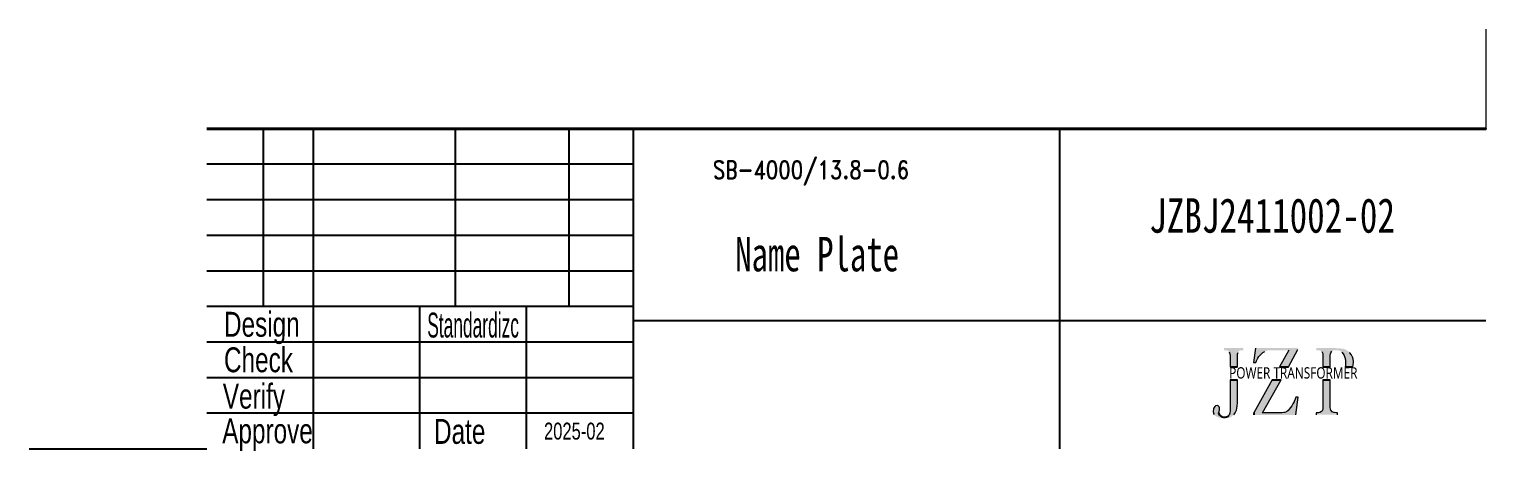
# Model space of a CAD drawing. Extents: x 54056 to 359947, y -41534 to 373650.
# Drawn here: x 73957 to 76417, y -31090 to -30378 of the extents above; entities that cross this region are included whole.
import ezdxf

# ---------------------------------------------------------------- set-up
doc = ezdxf.new("R2010")
doc.units = 0
doc.header["$LTSCALE"] = 3
doc.header["$MEASUREMENT"] = 0
doc.layers.get('0').update_dxf_attribs({"linetype": 'CONTINUOUS', "lineweight": 30})
for name, color, linetype, lineweight in [('01', 7, 'CONTINUOUS', 18), ('粗实线', 7, 'CONTINUOUS', 35), ('粗实线层', 7, 'CONTINUOUS', 35), ('细实线层', 7, 'CONTINUOUS', 18)]:
    doc.layers.add(name, color=color, linetype=linetype, lineweight=lineweight)
for name, color, linetype in [('02C', 3, 'CONTINUOUS'), ('08', 1, 'CONTINUOUS'), ('文字', 7, 'CONTINUOUS'), ('细实线', 4, 'CONTINUOUS')]:
    doc.layers.add(name, color=color, linetype=linetype)
doc.styles.add('PC_TEXTSTYLE', font='isocp.shx', dxfattribs={"width": 0.8, "bigfont": 'hzfs.shx'})
doc.styles.add('STYLE2', font='STFANGSO.TTF', dxfattribs={"width": 0.75})
doc.styles.add('数字与字母', font='romand.shx', dxfattribs={"width": 0.8})
doc.styles.add('样式 1', font='arial.ttf')

msp = doc.modelspace()

# ---------------------------------------------------------------- hatches: boundary and pattern name
at = {"layer": '02C'}
h = msp.add_hatch(color=0, dxfattribs=at)
h.dxf.hatch_style = 1
h.paths.add_polyline_path([(75997.859, -30969.708), (75985.408, -30969.708), (75985.408, -31021.472), (75985.121, -31026.141), (75984.138, -31029.335, -0.56485326), (75966.005, -31026.27), (75967.005, -31023.037), (75967.725, -31020.411), (75967.745, -31016.791), (75967.269, -31015.357), (75965.011, -31013.195), (75963.979, -31012.906), (75960.853, -31013.841), (75959.835, -31014.708), (75957.711, -31017.955), (75957.322, -31019.123), (75956.846, -31022.778), (75957.601, -31026.45), (75958.62, -31028.503), (75960.747, -31030.877, 0.20119562), (75983.851, -31033.554), (75986.882, -31032.489), (75989.667, -31030.769), (75991.961, -31028.639), (75994.05, -31025.731), (75995.729, -31022.209), (75996.139, -31021.144), (75997.081, -31017.54), (75997.654, -31013.567), (75997.859, -31009.307)])
h.paths.add_polyline_path([(75998.842, -30923.582), (75999.21, -30922.804), (76001.627, -30920.551), (76003.839, -30920.101), (76007.689, -30919.773), (76007.689, -30916.373), (75975.086, -30916.373), (75975.086, -30919.773), (75977.871, -30920.06), (75980.615, -30920.51), (75980.656, -30920.51), (75983.662, -30922.246), (75985.039, -30925.917), (75985.326, -30928.907), (75985.408, -30933.535), (75985.408, -30947.663), (75997.859, -30947.663), (75997.859, -30931.692), (75997.859, -30931.364), (75998.105, -30926.736)])
h.paths.add_polyline_path([(76100.008, -30918.79), (76100.008, -30916.373), (76028.538, -30916.373), (76025.097, -30940.621), (76028.538, -30940.621), (76028.661, -30940.375), (76030.053, -30937.549), (76032.183, -30933.289), (76032.224, -30933.248), (76034.026, -30930.463), (76036.648, -30927.432), (76038.245, -30925.876), (76040.948, -30923.828), (76044.061, -30921.985), (76046.928, -30920.797), (76050.082, -30920.019), (76053.317, -30919.773), (76084.403, -30919.773), (76068.854, -30947.663), (76083.848, -30947.663)])
h.paths.add_polyline_path([(76071.509, -30969.708), (76056.563, -30969.708), (76025.387, -31025.627), (76025.387, -31029.027), (76096.649, -31029.027), (76100.581, -30998.841), (76096.663, -30998.841), (76095.462, -31002.363), (76093.823, -31006.172), (76093.455, -31006.95), (76091.693, -31010.432), (76089.85, -31013.586), (76087.68, -31016.657), (76085.427, -31019.279), (76083.297, -31021.368), (76080.471, -31023.497), (76077.932, -31024.644), (76076.416, -31025.013), (76073.303, -31025.463), (76069.74, -31025.627), (76040.211, -31025.627)])
h.paths.add_polyline_path([(76157.39, -30921.247), (76159.725, -30920.142), (76163.411, -30919.773), (76166.605, -30919.896), (76169.513, -30920.428), (76171.52, -30921.247), (76174.387, -30923.336), (76176.517, -30925.712), (76178.238, -30928.661), (76179.466, -30932.06), (76180.244, -30935.91), (76180.49, -30940.252), (76180.49, -30940.825), (76180.203, -30945.249), (76179.736, -30947.663), (76192.825, -30947.663), (76193.556, -30944.266), (76193.802, -30940.129), (76193.761, -30938.859), (76193.269, -30934.886), (76192.122, -30931.2), (76191.754, -30930.299), (76189.951, -30926.982), (76187.74, -30924.074), (76187.289, -30923.623), (76184.668, -30921.247), (76181.842, -30919.404), (76178.934, -30918.053), (76175.944, -30917.356), (76174.142, -30917.152), (76170.005, -30916.701), (76166.974, -30916.455), (76165.09, -30916.373), (76131.095, -30916.373), (76131.095, -30919.773), (76133.184, -30919.814), (76136.624, -30920.264), (76139, -30921.125), (76140.269, -30922.108), (76141.826, -30925.302), (76141.949, -30926.367), (76142.195, -30929.971), (76142.276, -30934.968), (76142.276, -30947.663), (76154.564, -30947.663), (76154.564, -30934.477), (76154.564, -30933.535), (76154.687, -30928.988), (76155.055, -30925.671), (76155.424, -30924.155)])
h.paths.add_polyline_path([(76154.564, -30969.708), (76142.276, -30969.708), (76142.276, -31014.699), (76142.235, -31016.255), (76141.867, -31019.982), (76140.31, -31023.218), (76140.106, -31023.382), (76137.116, -31024.897), (76134.822, -31025.225), (76131.095, -31025.43), (76131.095, -31028.829), (76167.015, -31028.829), (76167.015, -31025.43), (76165.295, -31025.348), (76161.977, -31025.061), (76160.667, -31024.897), (76157.68, -31023.93), (76155.465, -31021.129), (76154.973, -31019.695), (76154.564, -31015.436)])

# ---------------------------------------------------------------- linework, layer by layer
at = {"layer": '01', "lineweight": 15}
for p, q in [((76417.399, -30378.249), (76417.399, -30546.249)), ((76417.399, -30546.249), (74257.399, -30546.249))]:
    msp.add_line(p, q, dxfattribs=at)
at = {"layer": '02C', "color": 0, "lineweight": 0}
for p, q in [((76028.538, -30916.373), (76025.097, -30940.621)), ((76040.948, -30923.828), (76044.061, -30921.985)), ((76084.403, -30919.773), (76068.854, -30947.663)), ((76083.848, -30947.663), (76100.008, -30918.79)), ((76140.269, -30922.108), (76141.826, -30925.302)), ((76155.424, -30924.155), (76157.39, -30921.247)), ((75983.687, -30922.312), (75985.039, -30925.917)), ((75985.039, -30925.917), (75985.326, -30928.907)), ((75985.326, -30928.907), (75985.408, -30933.535)), ((75985.408, -30933.535), (75985.408, -30947.663)), ((75997.859, -30931.364), (75998.105, -30926.736)), ((75997.859, -30931.692), (75997.859, -30931.364)), ((75997.859, -30947.663), (75997.859, -30931.692)), ((75998.105, -30926.736), (75998.842, -30923.582)), ((76025.097, -30940.621), (76028.538, -30940.621)), ((76028.538, -30940.621), (76028.661, -30940.375)), ((76028.661, -30940.375), (76030.053, -30937.549)), ((76030.053, -30937.549), (76032.183, -30933.289)), ((76032.183, -30933.289), (76032.224, -30933.248)), ((76032.224, -30933.248), (76034.026, -30930.463)), ((76034.026, -30930.463), (76036.648, -30927.432)), ((76036.648, -30927.432), (76038.245, -30925.876)), ((76038.245, -30925.876), (76040.948, -30923.828)), ((76141.826, -30925.302), (76141.949, -30926.367)), ((76141.949, -30926.367), (76142.195, -30929.971)), ((76142.195, -30929.971), (76142.276, -30934.968)), ((76142.276, -30934.968), (76142.276, -30947.663)), ((76154.564, -30933.535), (76154.687, -30928.988)), ((76154.564, -30934.477), (76154.564, -30933.535)), ((76154.564, -30947.663), (76154.564, -30934.477)), ((76154.687, -30928.988), (76155.055, -30925.671)), ((76155.055, -30925.671), (76155.424, -30924.155)), ((76174.387, -30923.336), (76176.517, -30925.712)), ((76176.517, -30925.712), (76178.238, -30928.661)), ((76178.238, -30928.661), (76179.466, -30932.06)), ((76179.466, -30932.06), (76180.244, -30935.91)), ((76180.203, -30945.249), (76179.736, -30947.663)), ((76180.49, -30940.825), (76180.203, -30945.249)), ((76180.244, -30935.91), (76180.49, -30940.252)), ((76180.49, -30940.252), (76180.49, -30940.825)), ((76187.74, -30924.074), (76187.289, -30923.623)), ((76189.951, -30926.982), (76187.74, -30924.074)), ((76191.754, -30930.299), (76189.951, -30926.982)), ((76192.122, -30931.2), (76191.754, -30930.299)), ((76193.269, -30934.886), (76192.122, -30931.2)), ((76192.825, -30947.663), (76193.556, -30944.266)), ((76193.761, -30938.859), (76193.269, -30934.886)), ((76193.556, -30944.266), (76193.802, -30940.129)), ((76193.802, -30940.129), (76193.761, -30938.859)), ((75985.408, -30969.708), (75985.408, -31021.472)), ((75997.859, -31009.307), (75997.859, -30969.708)), ((76056.563, -30969.708), (76025.387, -31025.627)), ((76040.211, -31025.627), (76071.509, -30969.708)), ((76142.276, -30969.708), (76142.276, -31014.699)), ((76154.564, -31015.436), (76154.564, -30969.708)), ((75957.322, -31019.123), (75956.846, -31022.778)), ((75957.711, -31017.955), (75957.322, -31019.123)), ((75959.835, -31014.708), (75957.711, -31017.955)), ((75960.853, -31013.841), (75959.835, -31014.708)), ((75963.979, -31012.906), (75960.853, -31013.841)), ((75965.011, -31013.195), (75963.979, -31012.906)), ((75967.269, -31015.357), (75965.011, -31013.195)), ((75967.005, -31023.037), (75967.725, -31020.411)), ((75967.745, -31016.791), (75967.269, -31015.357)), ((75967.725, -31020.411), (75967.745, -31016.791)), ((75996.139, -31021.144), (75997.081, -31017.54)), ((75997.081, -31017.54), (75997.654, -31013.567)), ((75997.654, -31013.567), (75997.859, -31009.307)), ((76085.427, -31019.279), (76083.297, -31021.368)), ((76087.68, -31016.657), (76085.427, -31019.279)), ((76089.85, -31013.586), (76087.68, -31016.657)), ((76091.693, -31010.432), (76089.85, -31013.586)), ((76093.455, -31006.95), (76091.693, -31010.432)), ((76093.823, -31006.172), (76093.455, -31006.95)), ((76095.462, -31002.363), (76093.823, -31006.172)), ((76096.649, -30998.882), (76095.462, -31002.363)), ((76100.581, -30998.841), (76096.649, -30998.841)), ((76096.649, -30998.841), (76096.649, -30998.882)), ((76096.649, -31029.027), (76100.581, -30998.841)), ((76141.867, -31019.982), (76140.31, -31023.218)), ((76142.235, -31016.255), (76141.867, -31019.982)), ((76142.276, -31014.699), (76142.235, -31016.255)), ((76154.973, -31019.695), (76154.564, -31015.436)), ((76155.465, -31021.129), (76154.973, -31019.695)), ((75956.846, -31022.778), (75957.601, -31026.45)), ((75957.601, -31026.45), (75958.62, -31028.503)), ((75966.005, -31026.27), (75967.005, -31023.037)), ((75985.121, -31026.141), (75984.138, -31029.335)), ((75985.408, -31021.472), (75985.121, -31026.141)), ((75991.961, -31028.639), (75994.05, -31025.731)), ((75994.05, -31025.731), (75995.729, -31022.209)), ((75995.729, -31022.209), (75996.139, -31021.144)), ((76069.74, -31025.627), (76040.211, -31025.627)), ((76073.303, -31025.463), (76069.74, -31025.627)), ((76076.416, -31025.013), (76073.303, -31025.463)), ((76077.932, -31024.644), (76076.416, -31025.013)), ((76080.471, -31023.497), (76077.932, -31024.644)), ((76083.297, -31021.368), (76080.471, -31023.497)), ((76134.822, -31025.225), (76131.095, -31025.43)), ((76131.095, -31025.43), (76131.095, -31028.829)), ((76137.116, -31024.897), (76134.822, -31025.225)), ((76140.106, -31023.382), (76137.116, -31024.897)), ((76140.31, -31023.218), (76140.106, -31023.382)), ((76157.636, -31023.873), (76155.465, -31021.129)), ((76157.759, -31023.955), (76157.636, -31023.873)), ((76160.667, -31024.897), (76157.759, -31023.955)), ((76161.977, -31025.061), (76160.667, -31024.897)), ((76165.295, -31025.348), (76161.977, -31025.061)), ((76167.015, -31025.43), (76165.295, -31025.348)), ((76167.015, -31028.829), (76167.015, -31025.43))]:
    msp.add_line(p, q, dxfattribs=at)
at = {"layer": '02C', "color": 0}
for p, q in [((75985.408, -30947.663), (75997.859, -30947.663)), ((75985.408, -30969.708), (75997.859, -30969.708)), ((76056.563, -30969.708), (76071.509, -30969.708)), ((76068.854, -30947.663), (76083.848, -30947.663)), ((76142.276, -30947.663), (76154.564, -30947.663)), ((76142.276, -30969.708), (76154.564, -30969.708)), ((76179.736, -30947.663), (76192.825, -30947.663)), ((76025.387, -31025.627), (76025.387, -31029.027))]:
    msp.add_line(p, q, dxfattribs=at)
msp.add_arc((75975.995, -31022.338), 10.736, 201.484355, 319.324654, dxfattribs=at)
at = {"layer": '08'}
msp.add_point((76417.399, -30546.249), dxfattribs=at)
at = {"layer": '粗实线'}
msp.add_line((76417.399, -30546.249), (74257.399, -30546.249), dxfattribs=at)
at = {"layer": '粗实线层', "ltscale": 0.1}
for p, q in [((74257.399, -30546.249), (76417.399, -30546.249)), ((74257.399, -30546.285), (76417.399, -30546.285))]:
    msp.add_line(p, q, dxfattribs=at)
at = {"layer": '粗实线层'}
msp.add_line((76417.399, -30546.249), (74257.399, -30546.249), dxfattribs=at)
at = {"layer": '粗实线层', "color": 1, "lineweight": -3}
msp.add_line((73957.403, -31086.249), (74257.399, -31086.249), dxfattribs=at)
at = {"layer": '细实线'}
for p, q in [((74353.399, -30846.249), (74353.399, -30546.249)), ((74437.399, -31086.249), (74437.399, -30546.249)), ((74677.399, -30846.249), (74677.399, -30546.249)), ((74869.399, -30846.249), (74869.399, -30546.249)), ((74977.399, -30546.249), (74977.399, -31086.249)), ((75697.399, -30546.249), (75697.399, -31086.249)), ((74977.399, -30606.249), (74257.399, -30606.249)), ((74977.399, -30666.249), (74257.399, -30666.249)), ((74977.399, -30726.249), (74257.399, -30726.249)), ((74977.399, -30786.249), (74257.399, -30786.249)), ((74977.399, -30846.249), (74257.399, -30846.249)), ((74617.399, -31086.249), (74617.399, -30846.249)), ((74797.399, -31086.249), (74797.399, -30846.249)), ((76417.399, -30870.249), (74977.399, -30870.249)), ((74977.399, -30906.249), (74257.399, -30906.249)), ((74977.399, -30966.249), (74257.399, -30966.249)), ((74977.399, -31026.249), (74257.399, -31026.249))]:
    msp.add_line(p, q, dxfattribs=at)
at = {"layer": '细实线层', "color": 0}
msp.add_line((76417.399, -30546.249), (74257.399, -30546.249), dxfattribs=at)

# ---------------------------------------------------------------- texts
at = {"linetype": 'Continuous'}
for s, height, style, width, p in [('SB-4000/13.8-0.6', 30.70109, '数字与字母', 0.8, (75111.935, -30630.785)), ('Name Plate', 58.1256, 'STYLE2', 0.699858, (75149.722, -30786.714))]:
    msp.add_text(s, height=height, dxfattribs=dict(at, style=style, width=width)).set_placement(p)
at = {"linetype": 'Continuous', "insert": (75848.74, -30663.462), "char_height": 58.1256, "width": 654.06446, "attachment_point": 1, "style": 'STYLE2'}
msp.add_mtext('JZBJ2411002-02', dxfattribs=at)
at = {"layer": '02C', "color": 0, "insert": (75983.917, -30948.517), "char_height": 19.09584, "width": 383.67906, "attachment_point": 1, "style": 'PC_TEXTSTYLE'}
msp.add_mtext('{\\fLucida Bright|b0|i0|c0|p18;POWER TRANSFORMER}', dxfattribs=at)
at = {"layer": '文字', "style": '样式 1'}
for s, width, p in [('Design', 0.7, (74286.459, -30897.043)), ('Standardizc', 0.5, (74629.683, -30898.424)), ('Check', 0.7, (74286.459, -30956.958)), ('Verify', 0.7, (74284.506, -31018.377)), ('Approve', 0.7, (74283.486, -31076.899)), ('Date', 0.7, (74641.163, -31077.807))]:
    msp.add_text(s, height=42, dxfattribs=dict(at, width=width)).set_placement(p)
at = {"layer": '文字', "color": 0, "style": '样式 1', "width": 0.7}
msp.add_text('2025-02', height=28.56, dxfattribs=at).set_placement((74826.883, -31070.563))

doc.saveas('drawing.dxf')
